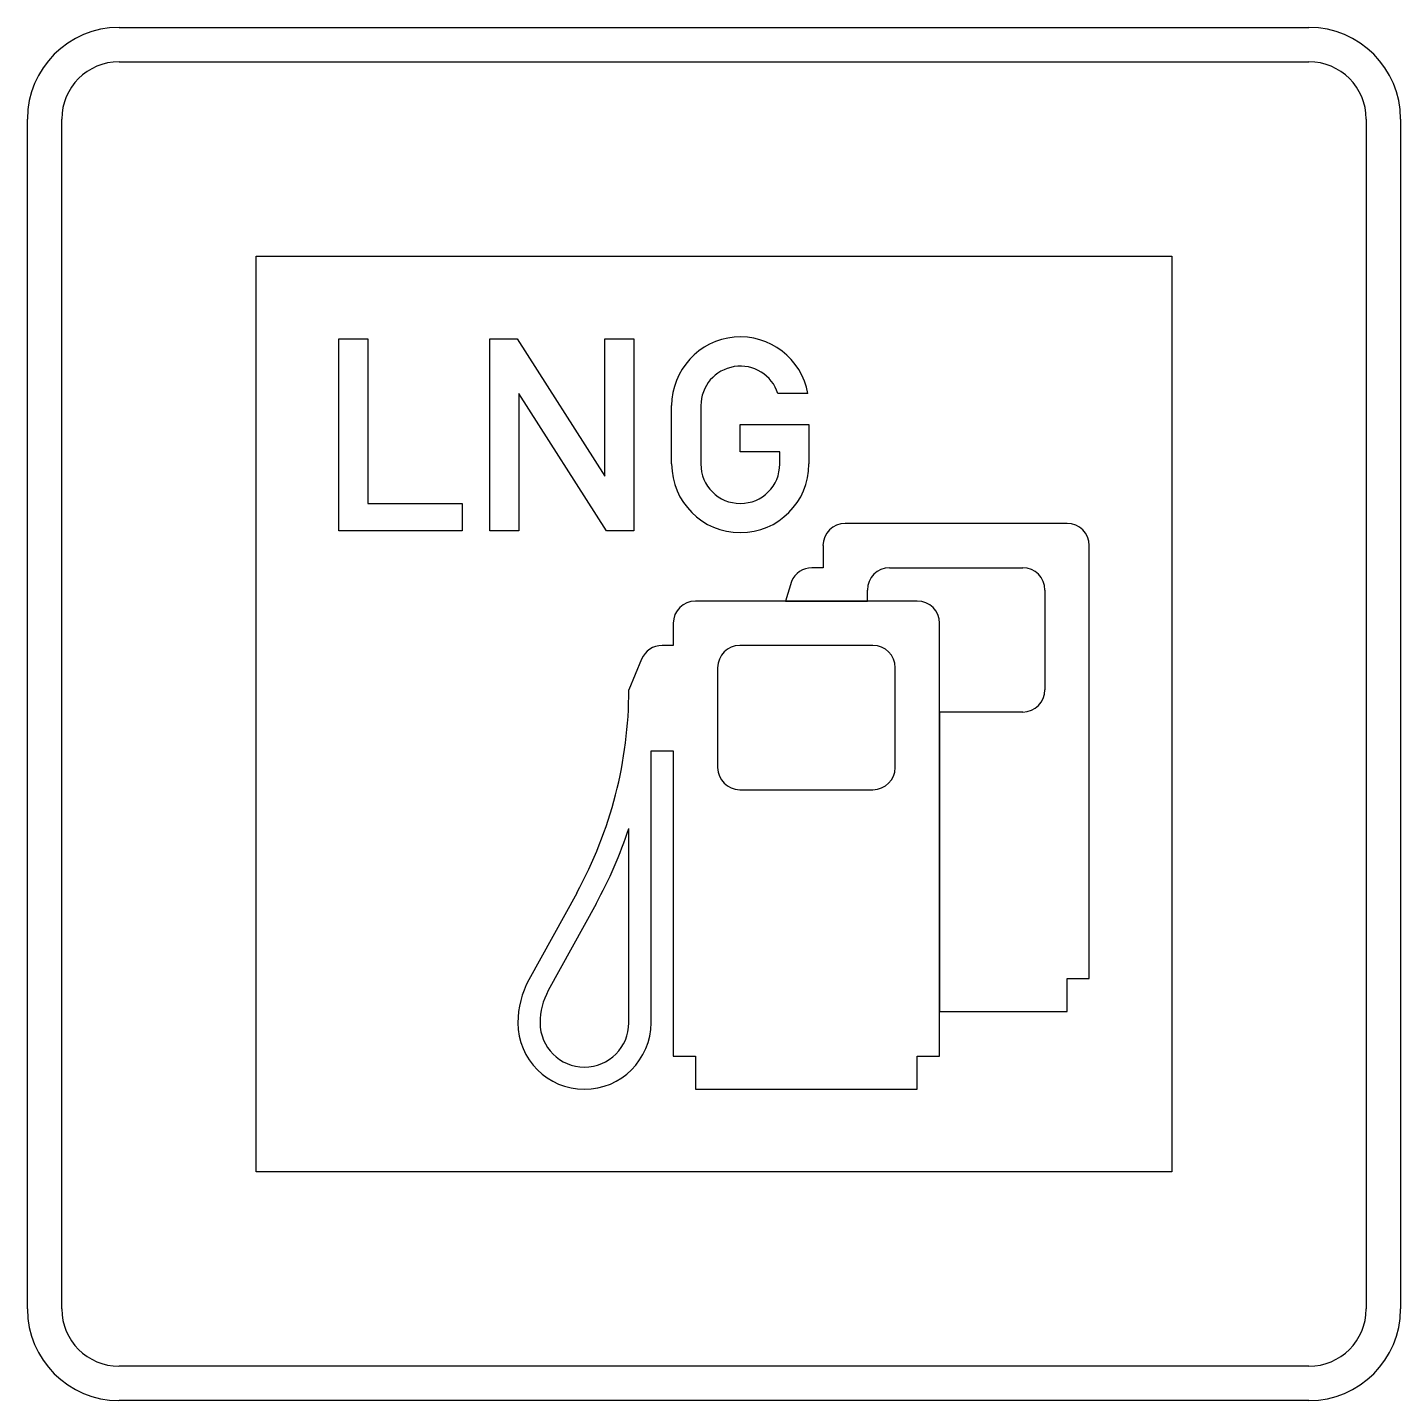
# Model space of a CAD drawing. Extents: x 0 to 600, y 0 to 600.
import ezdxf

# ---------------------------------------------------------------- set-up
doc = ezdxf.new("R2010")
doc.units = 0
doc.header["$LTSCALE"] = 25
doc.linetypes.add('AUSGEZOGEN', pattern=[0])
doc.layers.get('0').update_dxf_attribs({"linetype": 'AUSGEZOGEN'})

msp = doc.modelspace()

# ---------------------------------------------------------------- linework, layer by layer
for p, q in [((40, 600), (560, 600)), ((40, 585), (560, 585)), ((0, 40), (0, 560)), ((15, 40), (15, 560)), ((585, 560), (585, 40)), ((600, 560), (600, 40)), ((100, 100), (100, 500)), ((100, 500), (500, 500)), ((500, 500), (500, 100)), ((136, 380), (136, 464)), ((136, 464), (148.75, 464)), ((148.75, 464), (148.75, 392)), ((202, 380), (202, 464)), ((202, 464), (214, 464)), ((214, 464), (252.25, 404)), ((252.25, 404), (252.25, 464)), ((252.25, 464), (265, 464)), ((265, 464), (265, 380)), ((253, 380), (214.75, 440)), ((214.75, 440), (214.75, 380)), ((341.04, 440), (327.93, 440)), ((281.5, 409.25), (281.5, 434.75)), ((294.25, 434.75), (294.25, 409.25)), ((311.5, 414.5), (311.5, 426.5)), ((311.5, 426.5), (341.5, 426.5)), ((341.5, 426.5), (341.5, 409.25)), ((328.75, 414.5), (311.5, 414.5)), ((328.75, 409.25), (328.75, 414.5)), ((148.75, 392), (190, 392)), ((190, 392), (190, 380)), ((190, 380), (136, 380)), ((214.75, 380), (202, 380)), ((265, 380), (253, 380)), ((454.3, 383.27), (357.33, 383.27)), ((347.64, 373.58), (347.64, 363.88)), ((464, 184.48), (464, 373.58)), ((347.64, 363.88), (342.79, 363.88)), ((376.73, 363.88), (434.91, 363.88)), ((333.84, 357.91), (331.27, 349.33)), ((367.03, 349.33), (367.03, 354.18)), ((444.61, 354.18), (444.61, 310.55)), ((388.85, 349.33), (291.88, 349.33)), ((331.27, 349.33), (367.03, 349.33)), ((282.18, 339.64), (282.18, 329.94)), ((398.55, 150.55), (398.55, 339.64)), ((282.18, 329.94), (277.33, 329.94)), ((369.45, 329.94), (311.27, 329.94)), ((268.38, 323.97), (262.79, 310.55)), ((301.58, 320.24), (301.58, 276.61)), ((379.15, 276.61), (379.15, 320.24)), ((434.91, 300.85), (398.55, 300.85)), ((398.55, 300.85), (398.55, 169.94)), ((272.48, 165.09), (272.48, 283.88)), ((272.48, 283.88), (282.18, 283.88)), ((282.18, 283.88), (282.18, 150.55)), ((311.27, 266.91), (369.45, 266.91)), ((262.79, 165.09), (262.79, 249.99)), ((239.99, 221.78), (219.1, 183.78)), ((248.49, 217.11), (227.6, 179.11)), ((454.3, 169.94), (454.3, 184.48)), ((454.3, 184.48), (464, 184.48)), ((398.55, 169.94), (454.3, 169.94)), ((214.3, 165.09), (214.3, 165.09)), ((224, 165.09), (224, 165.09)), ((282.18, 150.55), (291.88, 150.55)), ((291.88, 150.55), (291.88, 136)), ((388.85, 136), (388.85, 150.55)), ((388.85, 150.55), (398.55, 150.55)), ((291.88, 136), (388.85, 136)), ((500, 100), (100, 100)), ((560, 15), (40, 15)), ((560, 0), (40, 0))]:
    msp.add_line(p, q)
for centre, radius, start, end in [((40, 560), 40, 90, 180), ((560, 560), 40, 0, 90), ((40, 560), 25, 90, 180), ((560, 560), 25, 0, 90), ((311.5, 434.75), 30, 10.0787, 180), ((311.5, 434.75), 17.25, 17.7189, 180), ((311.5, 409.25), 30, 180, 360), ((311.5, 409.25), 17.25, 180, 360), ((357.33, 373.58), 9.7, 90, 180), ((454.3, 373.58), 9.7, 0, 90), ((342.79, 354.18), 9.7, 90, 157.38014), ((376.73, 354.18), 9.7, 90, 180), ((434.91, 354.18), 9.7, 0, 90), ((291.88, 339.64), 9.7, 90, 180), ((388.85, 339.64), 9.7, 0, 90), ((277.33, 320.24), 9.7, 90, 157.38014), ((311.27, 320.24), 9.7, 90, 180), ((369.45, 320.24), 9.7, 0, 90), ((78.55, 310.55), 184.24, 331.19776, 360), ((434.91, 310.55), 9.7, 270, 360), ((311.27, 276.61), 9.7, 180, 270), ((369.45, 276.61), 9.7, 270, 360), ((78.55, 310.55), 193.94, 331.19776, 341.80513), ((253.09, 165.09), 38.79, 151.19776, 180), ((253.09, 165.09), 29.09, 151.19776, 180), ((243.39, 165.09), 29.09, 180, 360), ((243.39, 165.09), 19.39, 180, 360), ((40, 40), 40, 180, 270), ((40, 40), 25, 180, 270), ((560, 40), 40, 270, 360), ((560, 40), 25, 270, 360)]:
    msp.add_arc(centre, radius, start, end)

doc.saveas('drawing.dxf')
